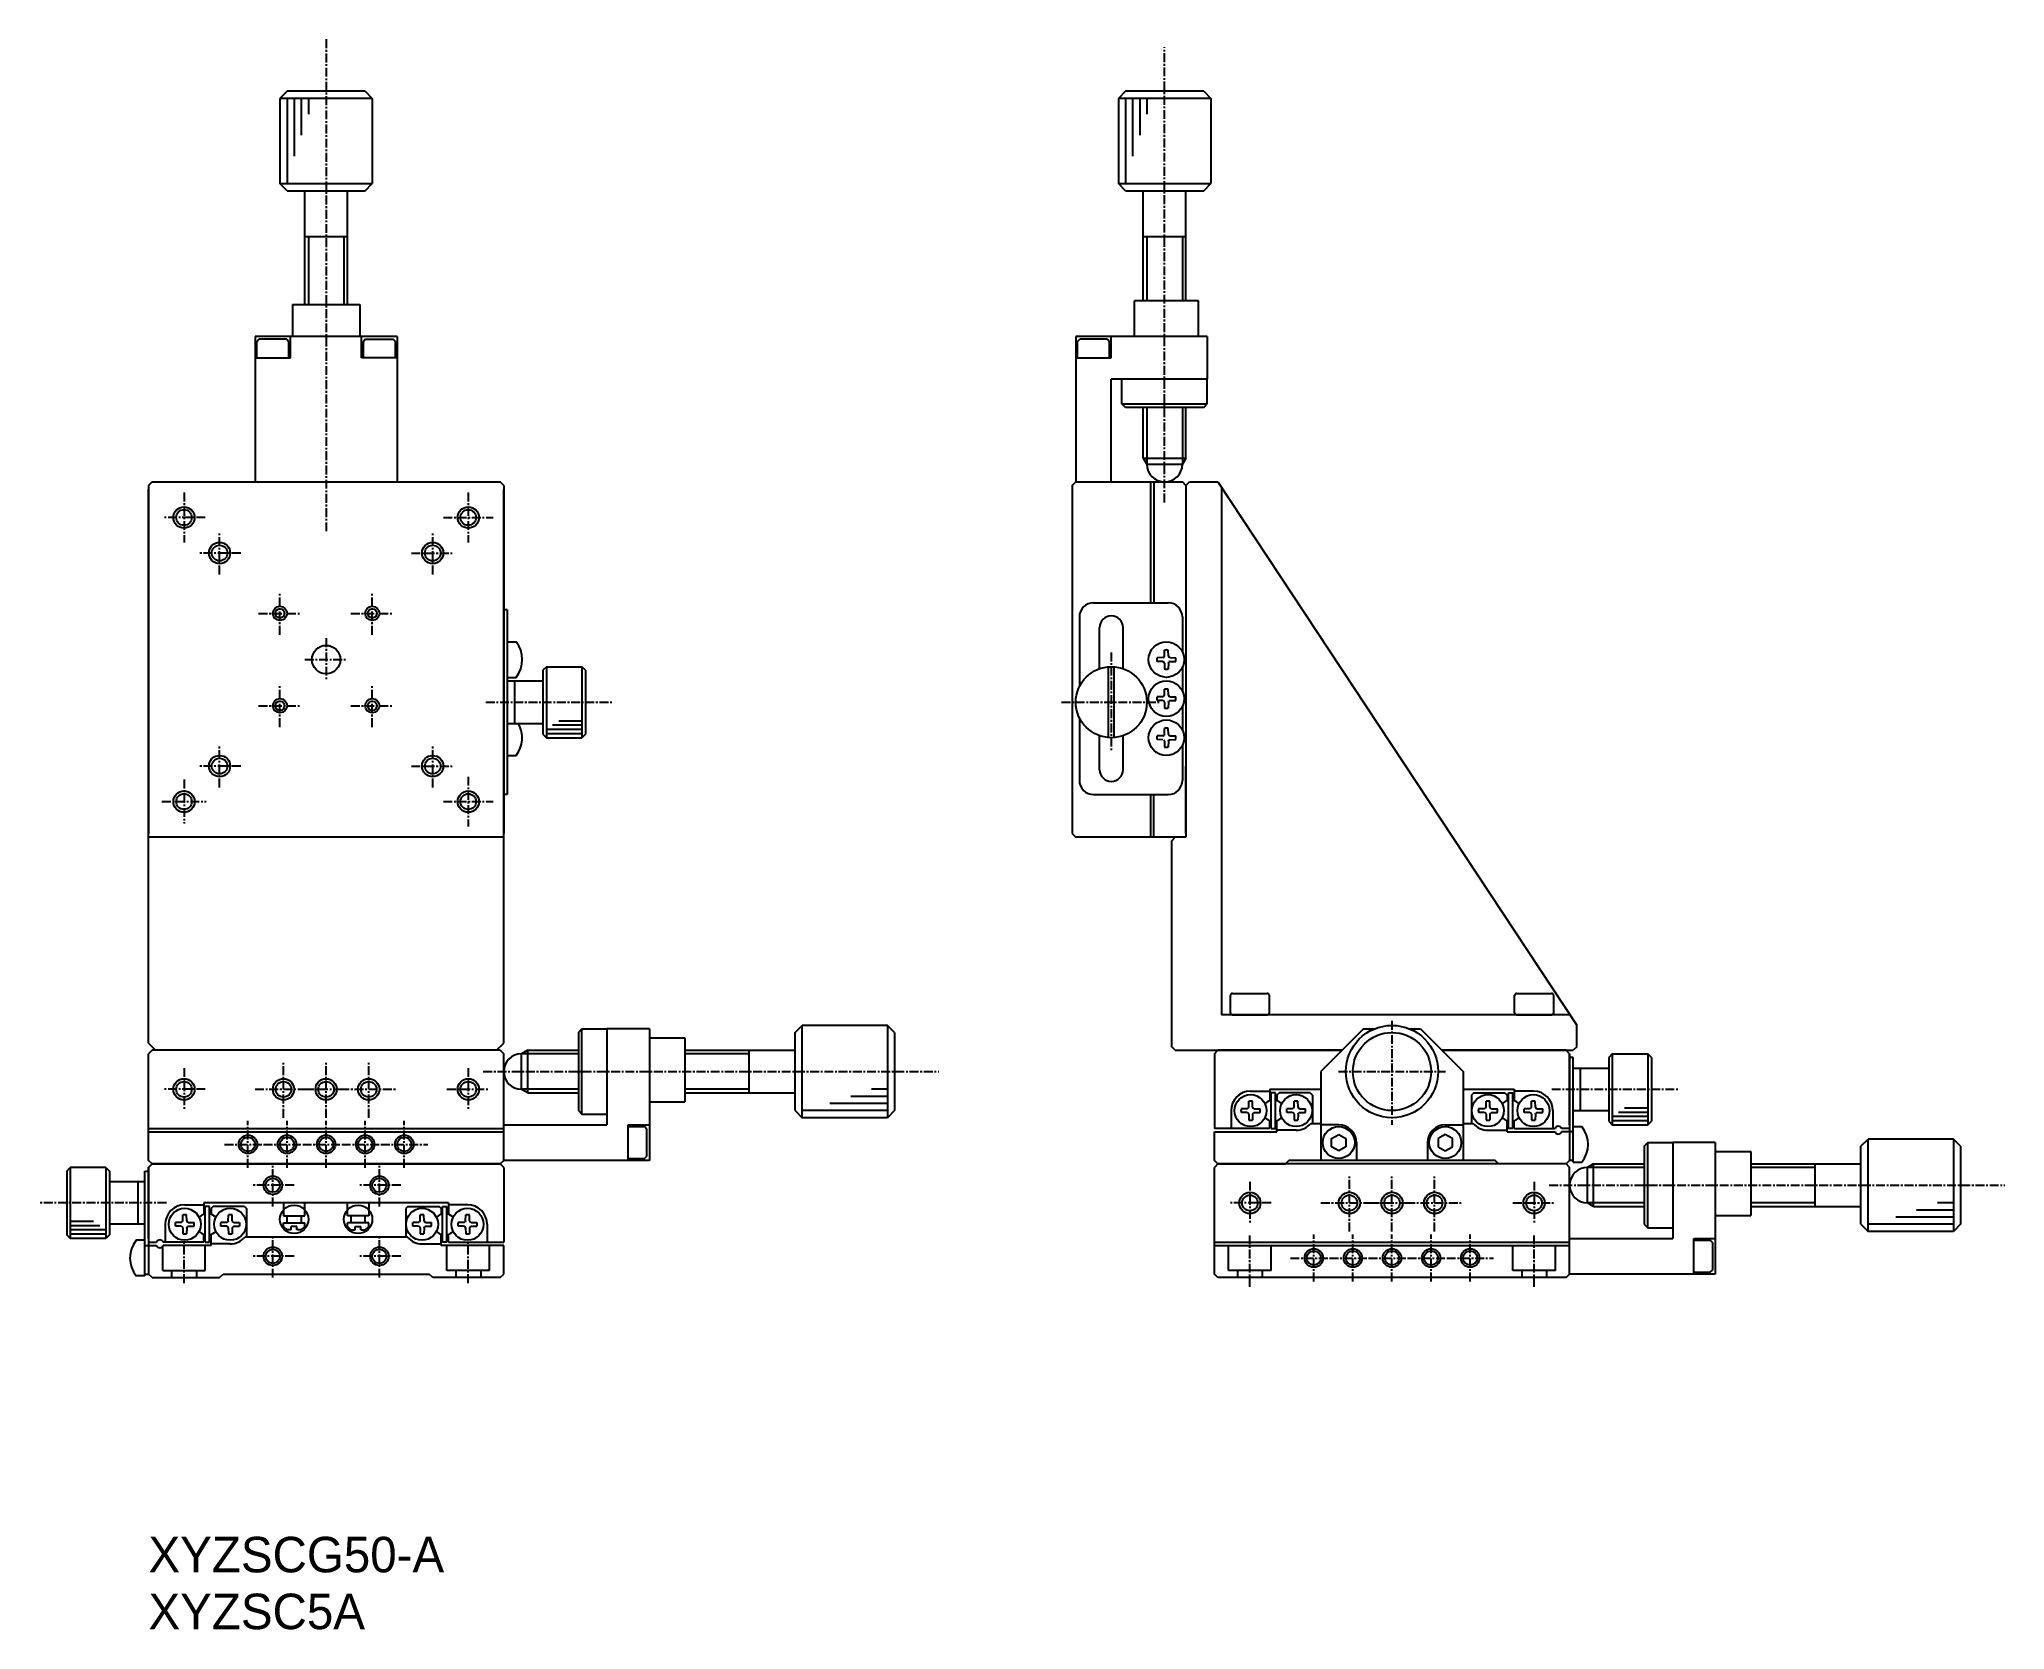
# Model space of a CAD drawing. Extents: x 188 to 465, y 69 to 293.
import ezdxf

# ---------------------------------------------------------------- set-up
doc = ezdxf.new("R2010")
doc.units = 0
doc.linetypes.add('CENTER', pattern=[2, 1.25, -0.25, 0.25, -0.25])
doc.layers.get('0').update_dxf_attribs({"linetype": 'CONTINUOUS'})
doc.layers.add('001', color=7, linetype='CONTINUOUS')
doc.layers.add('CENTER', color=1, linetype='CENTER')

# ---------------------------------------------------------------- blocks, each defined once
blk = doc.blocks.new('JZB-1')
at = {"layer": '001'}
for p, q in [((330.893532, 79.711269), (330.893532, 82.111269)), ((331.193532, 82.411269), (336.093532, 82.411269)), ((336.393532, 79.711269), (336.393532, 82.111269)), ((331.193532, 79.411269), (336.093532, 79.411269))]:
    blk.add_line(p, q, dxfattribs=at)
for centre, start, end in [((331.193532, 82.111269), 90, 180), ((336.093532, 82.111269), 0, 90), ((331.193532, 79.711269), 180, 270), ((336.093532, 79.711269), 270, 0)]:
    blk.add_arc(centre, 0.3, start, end, dxfattribs=at)
blk = doc.blocks.new('JZB-2')
at = {"layer": '001'}
for p, q in [((370.893535, 79.711269), (370.893535, 82.111269)), ((371.193535, 82.411269), (376.093535, 82.411269)), ((376.393535, 79.711269), (376.393535, 82.111269)), ((371.193535, 79.411269), (376.093535, 79.411269))]:
    blk.add_line(p, q, dxfattribs=at)
for centre, start, end in [((371.193535, 82.111269), 90, 180), ((376.093535, 82.111269), 0, 90), ((371.193535, 79.711269), 180, 270), ((376.093535, 79.711269), 270, 0)]:
    blk.add_arc(centre, 0.3, start, end, dxfattribs=at)

msp = doc.modelspace()

# ---------------------------------------------------------------- linework, layer by layer
at = {"color": 7, "linetype": 'CONTINUOUS'}
for p, q in [((222.81, 285.75), (221.81, 284.75)), ((233.81, 285.75), (222.81, 285.75)), ((233.81, 285.75), (234.81, 284.75)), ((340.81, 285.75), (339.81, 284.75)), ((351.81, 285.75), (340.81, 285.75)), ((351.81, 285.75), (352.81, 284.75)), ((221.81, 284.75), (221.81, 272.75)), ((234.81, 284.75), (234.81, 272.75)), ((339.81, 284.75), (339.81, 272.75)), ((352.81, 284.75), (352.81, 272.75)), ((222.81, 271.75), (221.81, 272.75)), ((222.81, 271.75), (233.81, 271.75)), ((225.31, 255.75), (225.31, 271.75)), ((231.31, 255.75), (231.31, 271.75)), ((233.81, 271.75), (234.81, 272.75)), ((340.81, 271.75), (339.81, 272.75)), ((340.81, 271.75), (351.81, 271.75)), ((343.31, 256.25), (343.31, 271.75)), ((349.31, 256.25), (349.31, 271.75)), ((351.81, 271.75), (352.81, 272.75)), ((231.31, 265.25), (225.31, 265.25)), ((349.31, 265.25), (343.31, 265.25)), ((223.56, 255.75), (223.56, 251.25)), ((223.56, 255.75), (233.06, 255.75)), ((233.06, 255.75), (233.06, 251.25)), ((342.06, 251.25), (342.06, 256.25)), ((351.06, 256.25), (342.06, 256.25)), ((351.06, 251.25), (351.06, 256.25)), ((238.31, 251.25), (218.31, 251.25)), ((218.31, 251.25), (218.31, 230.75)), ((218.56, 250.55), (218.86, 250.85)), ((218.56, 248.25), (218.56, 250.55)), ((222.76, 250.85), (218.86, 250.85)), ((222.76, 250.85), (223.06, 250.55)), ((223.06, 248.25), (223.06, 250.55)), ((223.31, 248.25), (223.31, 251.25)), ((233.31, 248.25), (233.31, 251.25)), ((233.86, 250.85), (233.56, 250.55)), ((233.56, 248.25), (233.56, 250.55)), ((233.86, 250.85), (237.76, 250.85)), ((238.06, 250.55), (237.76, 250.85)), ((238.06, 248.25), (238.06, 250.55)), ((238.31, 251.25), (238.31, 230.75)), ((333.81, 251.25), (333.81, 230.75)), ((352.31, 251.25), (333.81, 251.25)), ((334.06, 250.55), (334.36, 250.85)), ((334.06, 248.25), (334.06, 250.55)), ((338.26, 250.85), (334.36, 250.85)), ((338.26, 250.85), (338.56, 250.55)), ((338.56, 248.25), (338.56, 250.55)), ((338.81, 248.25), (338.81, 251.25)), ((352.31, 251.25), (352.31, 245.25)), ((218.31, 248.25), (223.31, 248.25)), ((238.31, 248.25), (233.31, 248.25)), ((333.81, 248.25), (338.81, 248.25)), ((338.81, 230.75), (338.81, 245.25)), ((352.31, 245.25), (338.81, 245.25)), ((340.31, 241.75), (340.31, 245.25)), ((352.31, 241.75), (352.31, 245.25)), ((340.81, 241.25), (340.31, 241.75)), ((351.81, 241.25), (340.81, 241.25)), ((343.31, 234.11), (343.31, 241.25)), ((349.31, 234.11), (349.31, 241.25)), ((351.81, 241.25), (352.31, 241.75)), ((343.31, 234.11), (349.31, 234.11)), ((343.31, 234.11), (343.81, 233.25)), ((343.81, 233.25), (348.81, 233.25)), ((349.31, 234.11), (348.81, 233.25)), ((203.81, 230.75), (203.31, 230.25)), ((203.31, 230.25), (203.31, 181.25)), ((203.31, 151.75), (203.31, 229.75)), ((203.81, 230.75), (252.81, 230.75)), ((204.31, 230.75), (252.31, 230.75)), ((253.31, 230.25), (252.81, 230.75)), ((253.31, 230.25), (253.31, 181.25)), ((253.31, 151.75), (253.31, 229.75)), ((333.31, 230.25), (333.81, 230.75)), ((333.31, 230.25), (333.31, 181.25)), ((333.81, 230.75), (348.81, 230.75)), ((344.31, 230.75), (344.31, 213.75)), ((344.81, 230.75), (344.81, 213.75)), ((348.81, 230.75), (349.31, 230.25)), ((349.31, 230.25), (348.81, 230.75)), ((349.31, 230.25), (348.81, 230.75)), ((349.31, 230.25), (349.81, 230.75)), ((349.31, 230.25), (349.31, 180.75)), ((349.81, 230.75), (353.81, 230.75)), ((353.81, 230.75), (404.31, 154.3)), ((354.31, 229.99), (354.31, 155.75)), ((336.31, 213.75), (346.81, 213.75)), ((253.81, 212.75), (253.31, 212.75)), ((253.81, 212.75), (253.81, 186.75)), ((334.31, 211.75), (334.31, 201.93)), ((337.16, 204.53), (337.16, 210.25)), ((340.46, 204.39), (340.46, 210.25)), ((348.81, 211.75), (348.81, 206.84)), ((348.81, 210.75), (348.81, 206.84)), ((253.81, 208.25), (255.04, 208.25)), ((259.31, 204.75), (258.81, 204.25)), ((259.31, 204.75), (264.31, 204.75)), ((264.81, 204.25), (264.31, 204.75)), ((338.41, 194.76), (338.41, 204.73)), ((339.21, 194.76), (339.21, 204.73)), ((346.08, 206.02), (345.24, 206.01)), ((346.08, 205.47), (345.24, 205.49)), ((346.08, 206.02), (346.22, 206.08)), ((346.08, 205.47), (346.22, 205.41)), ((346.29, 206.25), (346.22, 206.08)), ((346.29, 205.25), (346.22, 205.41)), ((346.29, 206.25), (346.3, 207.07)), ((346.29, 205.25), (346.3, 204.42)), ((346.84, 206.25), (346.82, 207.07)), ((346.84, 205.25), (346.82, 204.42)), ((346.84, 206.25), (346.91, 206.08)), ((346.84, 205.25), (346.91, 205.41)), ((347.05, 206.02), (346.91, 206.08)), ((347.05, 205.47), (346.91, 205.41)), ((347.05, 206.02), (347.89, 206.01)), ((347.05, 205.47), (347.89, 205.49)), ((253.81, 203.25), (255.04, 203.25)), ((253.81, 202.75), (258.81, 202.75)), ((254.81, 202.75), (254.81, 196.75)), ((258.81, 204.25), (258.81, 195.25)), ((264.81, 204.25), (264.81, 195.25)), ((348.81, 204.66), (348.81, 201.34)), ((346.08, 200.52), (345.24, 200.51)), ((346.08, 199.97), (345.24, 199.99)), ((346.08, 200.52), (346.22, 200.58)), ((346.08, 199.97), (346.22, 199.91)), ((346.29, 200.75), (346.22, 200.58)), ((346.29, 199.75), (346.22, 199.91)), ((346.29, 200.75), (346.3, 201.57)), ((346.29, 199.75), (346.3, 198.92)), ((346.84, 200.75), (346.82, 201.57)), ((346.84, 199.75), (346.82, 198.92)), ((346.84, 200.75), (346.91, 200.58)), ((346.84, 199.75), (346.91, 199.91)), ((347.05, 200.52), (346.91, 200.58)), ((347.05, 199.97), (346.91, 199.91)), ((347.05, 200.52), (347.89, 200.51)), ((347.05, 199.97), (347.89, 199.99)), ((348.81, 199.16), (348.81, 195.84)), ((253.81, 196.75), (258.81, 196.75)), ((334.31, 197.57), (334.31, 188.75)), ((258.81, 195.25), (259.31, 194.75)), ((259.31, 194.75), (264.31, 194.75)), ((264.31, 194.75), (264.81, 195.25)), ((337.16, 190.25), (337.16, 194.96)), ((340.46, 190.25), (340.46, 195.1)), ((346.08, 195.02), (345.24, 195.01)), ((346.08, 194.47), (345.24, 194.49)), ((346.08, 195.02), (346.22, 195.08)), ((346.29, 195.25), (346.22, 195.08)), ((346.29, 194.25), (346.22, 194.41)), ((346.29, 195.25), (346.3, 196.07)), ((346.29, 194.25), (346.3, 193.42)), ((346.84, 195.25), (346.82, 196.07)), ((346.84, 194.25), (346.82, 193.42)), ((346.84, 195.25), (346.91, 195.08)), ((346.84, 194.25), (346.91, 194.41)), ((347.05, 195.02), (346.91, 195.08)), ((347.05, 194.47), (346.91, 194.41)), ((347.05, 195.02), (347.89, 195.01)), ((347.05, 194.47), (347.89, 194.49)), ((348.81, 193.66), (348.81, 188.75)), ((253.81, 192.25), (255.04, 192.25)), ((349.31, 181.25), (349.31, 190.75)), ((253.81, 186.75), (253.31, 186.75)), ((336.31, 186.75), (346.81, 186.75)), ((344.31, 186.75), (344.31, 180.75)), ((344.81, 180.75), (344.81, 186.75)), ((253.31, 180.75), (203.31, 180.75)), ((333.31, 181.25), (333.81, 180.75)), ((349.31, 180.75), (333.81, 180.75)), ((347.31, 180.25), (347.81, 180.75)), ((347.31, 151.25), (347.31, 180.25)), ((403.36, 155.75), (354.31, 155.75)), ((263.81, 153.25), (264.31, 153.75)), ((263.81, 153.25), (263.81, 142.25)), ((264.31, 153.75), (267.81, 153.75)), ((267.81, 153.75), (267.81, 140.25)), ((273.81, 153.75), (267.81, 153.75)), ((273.81, 153.75), (273.81, 135.25)), ((273.81, 152.5), (278.81, 152.5)), ((278.81, 152.5), (278.81, 143.5)), ((294.31, 153.25), (295.31, 154.25)), ((294.31, 142.25), (294.31, 153.25)), ((307.31, 154.25), (295.31, 154.25)), ((308.31, 153.25), (307.31, 154.25)), ((308.31, 153.25), (308.31, 142.25)), ((374.31, 153.75), (368.31, 147.75)), ((374.31, 153.75), (375.81, 153.75)), ((380.81, 153.75), (382.31, 153.75)), ((382.31, 153.75), (388.31, 147.75)), ((404.31, 151.25), (404.31, 154.3)), ((203.31, 151.75), (204.31, 150.75)), ((203.81, 150.75), (203.31, 150.25)), ((203.31, 135.25), (203.31, 150.25)), ((252.81, 150.75), (203.81, 150.75)), ((252.31, 150.75), (204.31, 150.75)), ((252.31, 150.75), (253.31, 151.75)), ((252.81, 150.75), (253.31, 150.25)), ((253.31, 135.25), (253.31, 150.25)), ((256.68, 150.75), (255.81, 150.25)), ((255.81, 145.25), (255.81, 150.25)), ((256.68, 150.75), (263.81, 150.75)), ((256.68, 144.75), (256.68, 150.75)), ((278.81, 150.75), (294.31, 150.75)), ((287.81, 150.75), (287.81, 144.75)), ((347.81, 150.75), (347.31, 151.25)), ((347.81, 150.75), (371.31, 150.75)), ((353.31, 150.25), (353.81, 150.75)), ((353.31, 150.25), (353.31, 139.75)), ((371.31, 150.75), (353.81, 150.75)), ((385.31, 150.75), (403.81, 150.75)), ((402.81, 150.75), (385.31, 150.75)), ((403.31, 150.25), (402.81, 150.75)), ((403.31, 140.25), (403.31, 150.25)), ((403.31, 150.25), (403.31, 139.25)), ((403.81, 149.75), (403.31, 149.75)), ((404.31, 151.25), (403.81, 150.75)), ((403.81, 135), (403.81, 149.75)), ((409.31, 150.25), (408.81, 149.75)), ((408.81, 149.75), (408.81, 140.75)), ((409.31, 150.25), (414.31, 150.25)), ((414.81, 149.75), (414.31, 150.25)), ((414.81, 149.75), (414.81, 140.75)), ((368.31, 147.75), (368.31, 135.25)), ((388.31, 147.75), (388.31, 135.25)), ((403.81, 148.25), (408.81, 148.25)), ((404.81, 148.25), (404.81, 142.25)), ((256.68, 144.75), (255.81, 145.25)), ((256.68, 144.75), (263.81, 144.75)), ((278.81, 144.75), (294.31, 144.75)), ((358.41, 145), (361.11, 145)), ((361.11, 145.25), (368.31, 145.25)), ((361.11, 145.25), (361.11, 143.66)), ((361.31, 139.75), (361.31, 144.75)), ((361.91, 144.75), (361.31, 144.75)), ((361.91, 139.75), (361.91, 144.75)), ((362.11, 144.45), (362.41, 144.75)), ((362.11, 144.45), (362.11, 143.66)), ((366.81, 144.75), (362.41, 144.75)), ((366.81, 144.75), (367.11, 144.45)), ((367.11, 144.45), (367.11, 140.45)), ((388.31, 145.25), (395.51, 145.25)), ((389.81, 144.75), (389.51, 144.45)), ((389.51, 144.45), (389.51, 140.45)), ((389.81, 144.75), (394.21, 144.75)), ((394.21, 144.75), (394.51, 144.45)), ((394.51, 144.45), (394.51, 143.66)), ((394.71, 139.75), (394.71, 144.75)), ((394.71, 144.75), (395.31, 144.75)), ((395.31, 139.75), (395.31, 144.75)), ((395.51, 145.25), (395.51, 143.66)), ((398.21, 145), (395.51, 145)), ((263.81, 142.25), (264.31, 141.75)), ((264.31, 141.75), (267.81, 141.75)), ((273.81, 143.5), (278.81, 143.5)), ((294.31, 142.25), (295.31, 141.25)), ((307.31, 141.25), (295.31, 141.25)), ((308.31, 142.25), (307.31, 141.25)), ((355.66, 142.25), (355.66, 139.75)), ((357.93, 142.52), (357.09, 142.51)), ((357.93, 141.97), (357.09, 141.99)), ((357.93, 142.52), (358.07, 142.58)), ((357.93, 141.97), (358.07, 141.91)), ((358.14, 142.75), (358.07, 142.58)), ((358.14, 141.75), (358.07, 141.91)), ((358.14, 142.75), (358.15, 143.57)), ((358.14, 141.75), (358.15, 140.92)), ((358.69, 142.75), (358.67, 143.57)), ((358.69, 141.75), (358.67, 140.92)), ((358.69, 142.75), (358.76, 142.58)), ((358.69, 141.75), (358.76, 141.91)), ((358.9, 142.52), (358.76, 142.58)), ((358.9, 141.97), (358.76, 141.91)), ((358.9, 142.52), (359.74, 142.51)), ((358.9, 141.97), (359.74, 141.99)), ((364.33, 142.52), (363.49, 142.51)), ((364.33, 141.97), (363.49, 141.99)), ((364.33, 142.52), (364.47, 142.58)), ((364.33, 141.97), (364.47, 141.91)), ((364.54, 142.75), (364.47, 142.58)), ((364.54, 141.75), (364.47, 141.91)), ((364.54, 142.75), (364.55, 143.57)), ((364.54, 141.75), (364.55, 140.92)), ((365.09, 142.75), (365.07, 143.57)), ((365.09, 141.75), (365.07, 140.92)), ((365.09, 142.75), (365.16, 142.58)), ((365.09, 141.75), (365.16, 141.91)), ((365.3, 142.52), (365.16, 142.58)), ((365.3, 141.97), (365.16, 141.91)), ((365.3, 142.52), (366.14, 142.51)), ((365.3, 141.97), (366.14, 141.99)), ((391.33, 142.52), (390.49, 142.51)), ((391.33, 141.97), (390.49, 141.99)), ((391.33, 142.52), (391.47, 142.58)), ((391.33, 141.97), (391.47, 141.91)), ((391.54, 142.75), (391.47, 142.58)), ((391.54, 141.75), (391.47, 141.91)), ((391.54, 142.75), (391.55, 143.57)), ((391.54, 141.75), (391.55, 140.92)), ((392.09, 142.75), (392.07, 143.57)), ((392.09, 141.75), (392.07, 140.92)), ((392.09, 142.75), (392.16, 142.58)), ((392.09, 141.75), (392.16, 141.91)), ((392.3, 142.52), (392.16, 142.58)), ((392.3, 141.97), (392.16, 141.91)), ((392.3, 142.52), (393.14, 142.51)), ((392.3, 141.97), (393.14, 141.99)), ((397.73, 142.52), (396.89, 142.51)), ((397.73, 141.97), (396.89, 141.99)), ((397.73, 142.52), (397.87, 142.58)), ((397.73, 141.97), (397.87, 141.91)), ((397.94, 142.75), (397.87, 142.58)), ((397.94, 141.75), (397.87, 141.91)), ((397.94, 142.75), (397.95, 143.57)), ((397.94, 141.75), (397.95, 140.92)), ((398.49, 142.75), (398.47, 143.57)), ((398.49, 141.75), (398.47, 140.92)), ((398.49, 142.75), (398.56, 142.58)), ((398.49, 141.75), (398.56, 141.91)), ((398.7, 142.52), (398.56, 142.58)), ((398.7, 141.97), (398.56, 141.91)), ((398.7, 142.52), (399.54, 142.51)), ((398.7, 141.97), (399.54, 141.99)), ((400.96, 142.25), (400.96, 139.75)), ((403.81, 142.25), (408.81, 142.25)), ((203.31, 139.75), (253.31, 139.75)), ((203.31, 139.25), (253.31, 139.25)), ((253.31, 140.25), (267.81, 140.25)), ((270.81, 140.25), (273.81, 140.25)), ((270.81, 135.25), (270.81, 140.25)), ((270.81, 140), (273.11, 140)), ((273.41, 139.7), (273.11, 140)), ((273.41, 139.7), (273.41, 135.8)), ((361.11, 139.75), (353.31, 139.75)), ((353.31, 139.25), (362.11, 139.25)), ((353.31, 135.25), (353.31, 139.25)), ((361.11, 139.75), (361.11, 140.83)), ((361.31, 139.75), (361.91, 139.75)), ((362.11, 139.25), (362.11, 140.83)), ((364.81, 139.5), (362.11, 139.5)), ((366.89, 140.45), (368.31, 140.45)), ((370.81, 140.25), (368.31, 140.25)), ((369.81, 138.32), (370.81, 138.9)), ((369.81, 137.17), (369.81, 138.32)), ((370.81, 138.9), (371.81, 138.32)), ((371.81, 138.32), (371.81, 137.17)), ((385.81, 138.9), (384.81, 138.32)), ((384.81, 138.32), (384.81, 137.17)), ((385.81, 140.25), (388.31, 140.25)), ((386.81, 138.32), (385.81, 138.9)), ((386.81, 137.17), (386.81, 138.32)), ((388.31, 140.45), (389.74, 140.45)), ((391.81, 139.5), (394.51, 139.5)), ((394.51, 139.25), (394.51, 140.83)), ((394.51, 139.25), (401.26, 139.25)), ((395.31, 139.75), (394.71, 139.75)), ((395.51, 139.75), (395.51, 140.83)), ((395.51, 139.75), (401.26, 139.75)), ((403.31, 139.75), (402.17, 139.75)), ((403.81, 139.25), (402.17, 139.25)), ((403.31, 139.25), (403.31, 135.25)), ((403.81, 140), (405.04, 140)), ((408.81, 140.75), (409.31, 140.25)), ((409.31, 140.25), (414.31, 140.25)), ((414.31, 140.25), (414.81, 140.75)), ((273.11, 135.5), (273.41, 135.8)), ((370.81, 136.59), (369.81, 137.17)), ((371.81, 137.17), (370.81, 136.59)), ((373.31, 137.75), (373.31, 135.25)), ((383.31, 137.75), (383.31, 135.25)), ((384.81, 137.17), (385.81, 136.59)), ((385.81, 136.59), (386.81, 137.17)), ((413.81, 137.25), (414.31, 137.75)), ((413.81, 137.25), (413.81, 126.25)), ((414.31, 137.75), (417.81, 137.75)), ((417.81, 137.75), (417.81, 124.25)), ((423.81, 137.75), (417.81, 137.75)), ((423.81, 137.75), (423.81, 119.25)), ((423.81, 136.5), (428.81, 136.5)), ((428.81, 136.5), (428.81, 127.5)), ((444.31, 137.25), (445.31, 138.25)), ((444.31, 126.25), (444.31, 137.25)), ((457.31, 138.25), (445.31, 138.25)), ((458.31, 137.25), (457.31, 138.25)), ((458.31, 137.25), (458.31, 126.25)), ((191.81, 133.75), (192.31, 134.25)), ((191.81, 133.75), (191.81, 124.75)), ((197.31, 134.25), (192.31, 134.25)), ((197.31, 134.25), (197.81, 133.75)), ((197.81, 133.75), (197.81, 124.75)), ((202.81, 119), (202.81, 133.75)), ((202.81, 133.75), (203.31, 133.75)), ((203.81, 134.75), (203.31, 135.25)), ((203.81, 134.75), (203.31, 135.25)), ((203.31, 134.25), (203.81, 134.75)), ((203.31, 134.25), (203.31, 123.25)), ((203.31, 124.25), (203.31, 134.25)), ((203.81, 134.75), (252.81, 134.75)), ((252.81, 134.75), (203.81, 134.75)), ((253.31, 135.25), (252.81, 134.75)), ((252.81, 134.75), (253.31, 135.25)), ((253.31, 134.25), (252.81, 134.75)), ((273.81, 135.25), (253.31, 135.25)), ((253.31, 134.25), (253.31, 123.75)), ((270.81, 135.5), (273.11, 135.5)), ((353.81, 134.75), (353.31, 135.25)), ((353.81, 134.75), (353.31, 134.25)), ((353.31, 119.25), (353.31, 134.25)), ((402.81, 134.75), (353.81, 134.75)), ((353.81, 134.75), (363.31, 134.75)), ((363.31, 134.75), (363.81, 135.25)), ((392.81, 135.25), (363.81, 135.25)), ((388.31, 135.25), (368.31, 135.25)), ((393.31, 134.75), (392.81, 135.25)), ((402.81, 134.75), (393.31, 134.75)), ((402.81, 134.75), (403.31, 135.25)), ((402.81, 134.75), (403.31, 134.25)), ((403.81, 135.25), (403.31, 135.25)), ((403.31, 119.25), (403.31, 134.25)), ((403.81, 135), (405.04, 135)), ((406.68, 134.75), (405.81, 134.25)), ((405.81, 129.25), (405.81, 134.25)), ((406.68, 134.75), (413.81, 134.75)), ((406.68, 128.75), (406.68, 134.75)), ((428.81, 134.75), (444.31, 134.75)), ((437.81, 134.75), (437.81, 128.75)), ((202.81, 132.25), (197.81, 132.25)), ((201.81, 132.25), (201.81, 126.25)), ((208.14, 126.75), (208.15, 127.57)), ((208.41, 129), (211.11, 129)), ((208.69, 126.75), (208.67, 127.57)), ((245.51, 129.25), (211.11, 129.25)), ((211.11, 129.25), (211.11, 127.66)), ((211.31, 123.75), (211.31, 128.75)), ((211.91, 128.75), (211.31, 128.75)), ((211.91, 123.75), (211.91, 128.75)), ((212.41, 128.75), (212.11, 128.45)), ((212.11, 128.45), (212.11, 127.66)), ((216.81, 128.75), (212.41, 128.75)), ((214.54, 126.75), (214.55, 127.57)), ((215.09, 126.75), (215.07, 127.57)), ((216.81, 128.75), (217.11, 128.45)), ((217.11, 128.45), (217.11, 124.45)), ((222.31, 129.25), (222.31, 127.45)), ((222.31, 127.45), (225.31, 127.45)), ((222.81, 126.45), (222.81, 127.45)), ((224.81, 127.45), (224.81, 126.45)), ((225.31, 127.45), (225.31, 129.25)), ((231.31, 127.45), (231.31, 129.25)), ((234.31, 127.45), (231.31, 127.45)), ((231.81, 127.45), (231.81, 126.45)), ((233.81, 126.45), (233.81, 127.45)), ((234.31, 129.25), (234.31, 127.45)), ((239.81, 128.75), (239.51, 128.45)), ((239.51, 128.45), (239.51, 124.45)), ((239.81, 128.75), (244.21, 128.75)), ((241.54, 126.75), (241.55, 127.57)), ((242.09, 126.75), (242.07, 127.57)), ((244.51, 128.45), (244.21, 128.75)), ((244.51, 128.45), (244.51, 127.66)), ((244.71, 123.75), (244.71, 128.75)), ((244.71, 128.75), (245.31, 128.75)), ((245.31, 123.75), (245.31, 128.75)), ((245.51, 129.25), (245.51, 127.66)), ((248.21, 129), (245.51, 129)), ((247.94, 126.75), (247.95, 127.57)), ((248.49, 126.75), (248.47, 127.57)), ((406.68, 128.75), (405.81, 129.25)), ((406.68, 128.75), (413.81, 128.75)), ((423.81, 127.5), (428.81, 127.5)), ((428.81, 128.75), (444.31, 128.75)), ((192.31, 124.25), (191.81, 124.75)), ((197.81, 124.75), (197.31, 124.25)), ((202.81, 126.25), (197.81, 126.25)), ((205.66, 126.25), (205.66, 123.75)), ((207.93, 126.52), (207.09, 126.51)), ((207.93, 125.97), (207.09, 125.99)), ((207.93, 126.52), (208.07, 126.58)), ((207.93, 125.97), (208.07, 125.91)), ((208.14, 126.75), (208.07, 126.58)), ((208.14, 125.75), (208.07, 125.91)), ((208.14, 125.75), (208.15, 124.92)), ((208.69, 125.75), (208.67, 124.92)), ((208.69, 126.75), (208.76, 126.58)), ((208.69, 125.75), (208.76, 125.91)), ((208.9, 126.52), (208.76, 126.58)), ((208.9, 125.97), (208.76, 125.91)), ((208.9, 126.52), (209.74, 126.51)), ((208.9, 125.97), (209.74, 125.99)), ((211.11, 123.75), (211.11, 124.83)), ((212.11, 123.25), (212.11, 124.83)), ((214.33, 126.52), (213.49, 126.51)), ((214.33, 125.97), (213.49, 125.99)), ((214.33, 126.52), (214.47, 126.58)), ((214.33, 125.97), (214.47, 125.91)), ((214.54, 126.75), (214.47, 126.58)), ((214.54, 125.75), (214.47, 125.91)), ((214.54, 125.75), (214.55, 124.92)), ((215.09, 125.75), (215.07, 124.92)), ((215.09, 126.75), (215.16, 126.58)), ((215.09, 125.75), (215.16, 125.91)), ((215.3, 126.52), (215.16, 126.58)), ((215.3, 125.97), (215.16, 125.91)), ((215.3, 126.52), (216.14, 126.51)), ((215.3, 125.97), (216.14, 125.99)), ((222.31, 126.45), (225.31, 126.45)), ((222.31, 125.95), (222.31, 126.45)), ((222.31, 125.95), (222.81, 125.45)), ((223.41, 125.45), (222.81, 125.45)), ((223.41, 125.45), (223.41, 125.95)), ((224.21, 125.95), (223.41, 125.95)), ((224.21, 125.45), (224.21, 125.95)), ((224.81, 125.45), (224.21, 125.45)), ((225.31, 125.95), (224.81, 125.45)), ((225.31, 125.95), (225.31, 126.45)), ((234.31, 126.45), (231.31, 126.45)), ((231.31, 125.95), (231.31, 126.45)), ((231.31, 125.95), (231.81, 125.45)), ((231.81, 125.45), (232.41, 125.45)), ((232.41, 125.95), (233.21, 125.95)), ((232.41, 125.45), (232.41, 125.95)), ((233.21, 125.45), (233.21, 125.95)), ((233.21, 125.45), (233.81, 125.45)), ((234.31, 125.95), (233.81, 125.45)), ((234.31, 125.95), (234.31, 126.45)), ((241.33, 126.52), (240.49, 126.51)), ((241.33, 125.97), (240.49, 125.99)), ((241.33, 126.52), (241.47, 126.58)), ((241.33, 125.97), (241.47, 125.91)), ((241.54, 126.75), (241.47, 126.58)), ((241.54, 125.75), (241.47, 125.91)), ((241.54, 125.75), (241.55, 124.92)), ((242.09, 125.75), (242.07, 124.92)), ((242.09, 126.75), (242.16, 126.58)), ((242.09, 125.75), (242.16, 125.91)), ((242.3, 126.52), (242.16, 126.58)), ((242.3, 125.97), (242.16, 125.91)), ((242.3, 126.52), (243.14, 126.51)), ((242.3, 125.97), (243.14, 125.99)), ((244.51, 123.25), (244.51, 124.83)), ((245.51, 123.75), (245.51, 124.83)), ((247.73, 126.52), (246.89, 126.51)), ((247.73, 125.97), (246.89, 125.99)), ((247.73, 126.52), (247.87, 126.58)), ((247.73, 125.97), (247.87, 125.91)), ((247.94, 126.75), (247.87, 126.58)), ((247.94, 125.75), (247.87, 125.91)), ((247.94, 125.75), (247.95, 124.92)), ((248.49, 125.75), (248.47, 124.92)), ((248.49, 126.75), (248.56, 126.58)), ((248.49, 125.75), (248.56, 125.91)), ((248.7, 126.52), (248.56, 126.58)), ((248.7, 125.97), (248.56, 125.91)), ((248.7, 126.52), (249.54, 126.51)), ((248.7, 125.97), (249.54, 125.99)), ((250.96, 126.25), (250.96, 123.75)), ((413.81, 126.25), (414.31, 125.75)), ((414.31, 125.75), (417.81, 125.75)), ((444.31, 126.25), (445.31, 125.25)), ((457.31, 125.25), (445.31, 125.25)), ((458.31, 126.25), (457.31, 125.25)), ((197.31, 124.25), (192.31, 124.25)), ((202.81, 124), (201.59, 124)), ((202.81, 123.25), (204.46, 123.25)), ((203.31, 123.75), (204.46, 123.75)), ((203.31, 123.25), (203.31, 119.25)), ((211.11, 123.75), (205.37, 123.75)), ((212.11, 123.25), (205.37, 123.25)), ((211.31, 123.75), (211.91, 123.75)), ((214.81, 123.5), (212.11, 123.5)), ((239.74, 124.45), (216.89, 124.45)), ((241.81, 123.5), (244.51, 123.5)), ((253.31, 123.25), (244.51, 123.25)), ((245.31, 123.75), (244.71, 123.75)), ((245.51, 123.75), (253.31, 123.75)), ((253.31, 119.25), (253.31, 123.25)), ((353.31, 123.75), (403.31, 123.75)), ((353.31, 123.25), (403.31, 123.25)), ((403.31, 124.25), (417.81, 124.25)), ((420.81, 119.25), (420.81, 124.25)), ((420.81, 124.25), (423.81, 124.25)), ((420.81, 124), (423.11, 124)), ((423.41, 123.7), (423.11, 124)), ((423.41, 123.7), (423.41, 119.8)), ((202.81, 119), (201.59, 119)), ((202.81, 119.25), (203.31, 119.25)), ((203.81, 118.75), (203.31, 119.25)), ((213.31, 118.75), (213.81, 119.25)), ((213.81, 119.25), (242.81, 119.25)), ((243.31, 118.75), (242.81, 119.25)), ((252.81, 118.75), (253.31, 119.25)), ((353.81, 118.75), (353.31, 119.25)), ((353.81, 118.75), (353.31, 119.25)), ((403.31, 119.25), (402.81, 118.75)), ((402.81, 118.75), (403.31, 119.25)), ((402.81, 118.75), (403.31, 119.25)), ((423.81, 119.25), (403.31, 119.25)), ((420.81, 119.5), (423.11, 119.5)), ((423.11, 119.5), (423.41, 119.8)), ((203.81, 118.75), (213.31, 118.75)), ((252.81, 118.75), (243.31, 118.75)), ((402.81, 118.75), (353.81, 118.75))]:
    msp.add_line(p, q, dxfattribs=at)
at = {"color": 3, "linetype": 'CONTINUOUS'}
for p, q in [((234.81, 284.75), (221.81, 284.75)), ((222.81, 284.75), (222.81, 272.75)), ((223.81, 284.75), (223.81, 276.63)), ((224.81, 284.75), (224.81, 279.58)), ((225.81, 284.75), (225.81, 282.51)), ((352.81, 284.75), (339.81, 284.75)), ((340.81, 284.75), (340.81, 272.75)), ((341.81, 284.75), (341.81, 276.63)), ((342.81, 284.75), (342.81, 279.58)), ((343.81, 284.75), (343.81, 282.51)), ((221.81, 272.75), (234.81, 272.75)), ((339.81, 272.75), (352.81, 272.75)), ((225.81, 265.25), (225.81, 255.75)), ((230.81, 265.25), (230.81, 255.75)), ((343.81, 265.25), (343.81, 256.25)), ((348.81, 265.25), (348.81, 256.25)), ((340.31, 241.75), (352.31, 241.75)), ((343.81, 241.25), (343.81, 233.25)), ((348.81, 241.25), (348.81, 233.25)), ((259.31, 204.75), (259.31, 194.75)), ((264.31, 204.75), (264.31, 194.75)), ((260.18, 196.55), (264.31, 196.55)), ((261.05, 197.15), (264.31, 197.15)), ((259.31, 195.95), (264.31, 195.95)), ((259.31, 195.35), (264.31, 195.35)), ((264.31, 141.75), (264.31, 153.75)), ((295.31, 141.25), (295.31, 154.25)), ((307.31, 154.25), (307.31, 141.25)), ((263.81, 150.25), (255.81, 150.25)), ((287.81, 150.25), (278.81, 150.25)), ((409.31, 150.25), (409.31, 140.25)), ((414.31, 150.25), (414.31, 140.25)), ((263.81, 145.25), (255.81, 145.25)), ((287.81, 145.25), (278.81, 145.25)), ((307.31, 144.25), (302.14, 144.25)), ((307.31, 145.25), (305.08, 145.25)), ((307.31, 142.25), (295.31, 142.25)), ((307.31, 143.25), (299.2, 143.25)), ((409.31, 141.45), (414.31, 141.45)), ((410.18, 142.05), (414.31, 142.05)), ((411.05, 142.65), (414.31, 142.65)), ((409.31, 140.85), (414.31, 140.85)), ((414.31, 125.75), (414.31, 137.75)), ((445.31, 125.25), (445.31, 138.25)), ((457.31, 138.25), (457.31, 125.25)), ((192.31, 134.25), (192.31, 124.25)), ((197.31, 134.25), (197.31, 124.25)), ((413.81, 134.25), (405.81, 134.25)), ((437.81, 134.25), (428.81, 134.25)), ((413.81, 129.25), (405.81, 129.25)), ((437.81, 129.25), (428.81, 129.25)), ((457.31, 127.25), (449.2, 127.25)), ((457.31, 128.25), (452.14, 128.25)), ((457.31, 129.25), (455.08, 129.25)), ((195.58, 126.65), (192.31, 126.65)), ((196.45, 126.05), (192.31, 126.05)), ((197.31, 125.45), (192.31, 125.45)), ((197.31, 124.85), (192.31, 124.85)), ((457.31, 126.25), (445.31, 126.25)), ((205.31, 119.75), (205.31, 123.25)), ((211.31, 119.75), (211.31, 123.25)), ((245.31, 119.75), (245.31, 123.25)), ((251.31, 119.75), (251.31, 123.25)), ((355.31, 119.75), (355.31, 123.25)), ((361.31, 119.75), (361.31, 123.25)), ((395.31, 119.75), (395.31, 123.25)), ((401.31, 119.75), (401.31, 123.25)), ((205.31, 119.75), (211.31, 119.75)), ((206.56, 119.75), (206.56, 118.75)), ((210.06, 119.75), (210.06, 118.75)), ((251.31, 119.75), (245.31, 119.75)), ((246.56, 119.75), (246.56, 118.75)), ((250.06, 119.75), (250.06, 118.75)), ((361.31, 119.75), (355.31, 119.75)), ((356.56, 119.75), (356.56, 118.75)), ((360.06, 119.75), (360.06, 118.75)), ((401.31, 119.75), (395.31, 119.75)), ((396.56, 119.75), (396.56, 118.75)), ((400.06, 119.75), (400.06, 118.75))]:
    msp.add_line(p, q, dxfattribs=at)
for centre, radius in [((208.31, 225.75), 1.5), ((248.31, 225.75), 1.5), ((213.31, 220.75), 1.5), ((243.31, 220.75), 1.5), ((221.81, 212.25), 1), ((234.81, 212.25), 1), ((221.81, 212.25), 0.65), ((234.81, 212.25), 0.65), ((221.81, 199.25), 1), ((221.81, 199.25), 0.65), ((234.81, 199.25), 1), ((234.81, 199.25), 0.65), ((213.31, 190.75), 1.5), ((243.31, 190.75), 1.5), ((208.31, 185.75), 1.5), ((248.31, 185.75), 1.5), ((378.31, 147.75), 5.5), ((208.31, 145.25), 1.5), ((222.31, 145.25), 1.5), ((228.31, 145.25), 1.5), ((234.31, 145.25), 1.5), ((248.31, 145.25), 1.5), ((217.31, 137.5), 1.3), ((217.31, 137.5), 1), ((222.81, 137.5), 1.3), ((222.81, 137.5), 1), ((228.31, 137.5), 1.3), ((228.31, 137.5), 1), ((233.81, 137.5), 1.3), ((233.81, 137.5), 1), ((239.31, 137.5), 1.3), ((239.31, 137.5), 1), ((220.81, 131.75), 1.3), ((235.81, 131.75), 1.3), ((358.31, 129.25), 1.5), ((372.31, 129.25), 1.5), ((378.31, 129.25), 1.5), ((384.31, 129.25), 1.5), ((398.31, 129.25), 1.5), ((223.81, 126.95), 2), ((232.81, 126.95), 2), ((220.81, 121.75), 1.3), ((235.81, 121.75), 1.3), ((367.31, 121.5), 1.3), ((367.31, 121.5), 1), ((372.81, 121.5), 1.3), ((372.81, 121.5), 1), ((378.31, 121.5), 1.3), ((378.31, 121.5), 1), ((383.81, 121.5), 1.3), ((383.81, 121.5), 1), ((389.31, 121.5), 1.3), ((389.31, 121.5), 1)]:
    msp.add_circle(centre, radius, dxfattribs=at)
at = {"color": 7, "linetype": 'CONTINUOUS'}
for centre, radius in [((208.31, 225.75), 1.1), ((248.31, 225.75), 1.1), ((213.31, 220.75), 1.1), ((243.31, 220.75), 1.1), ((228.31, 205.75), 2), ((346.56, 205.75), 2.5), ((338.81, 199.75), 5), ((346.56, 200.25), 2.5), ((346.56, 194.75), 2.5), ((213.31, 190.75), 1.1), ((243.31, 190.75), 1.1), ((208.31, 185.75), 1.1), ((248.31, 185.75), 1.1), ((378.31, 147.75), 6.5), ((208.31, 145.25), 1.1), ((222.31, 145.25), 1.1), ((228.31, 145.25), 1.1), ((234.31, 145.25), 1.1), ((248.31, 145.25), 1.1), ((358.41, 142.25), 2.25), ((364.81, 142.25), 2.25), ((391.81, 142.25), 2.25), ((398.21, 142.25), 2.25), ((370.81, 137.75), 2.25), ((385.81, 137.75), 2.25), ((220.81, 131.75), 1), ((235.81, 131.75), 1), ((358.31, 129.25), 1.1), ((372.31, 129.25), 1.1), ((378.31, 129.25), 1.1), ((384.31, 129.25), 1.1), ((398.31, 129.25), 1.1), ((208.41, 126.25), 2.25), ((214.81, 126.25), 2.25), ((241.81, 126.25), 2.25), ((248.21, 126.25), 2.25), ((220.81, 121.75), 1), ((235.81, 121.75), 1)]:
    msp.add_circle(centre, radius, dxfattribs=at)
for centre, radius, start, end in [((346.31, 233.25), 2.5, 180, 0), ((336.31, 211.75), 2, 90, 180), ((346.81, 211.75), 2, 0, 90), ((338.81, 210.25), 1.65, 0, 180), ((251.91, 205.75), 4, 321.3178, 38.6822), ((346.56, 205.75), 1.35, 168.8959, 191.1041), ((346.56, 205.75), 1.35, 78.8959, 101.1041), ((346.56, 205.75), 1.35, 348.8959, 11.1041), ((346.56, 205.75), 1.35, 258.8959, 281.1041), ((346.56, 200.25), 1.35, 168.8959, 191.1041), ((346.56, 200.25), 1.35, 78.8959, 101.1041), ((346.56, 200.25), 1.35, 348.8959, 11.1041), ((251.91, 194.75), 4, 321.3178, 30), ((346.56, 200.25), 1.35, 258.8959, 281.1041), ((346.56, 194.75), 1.35, 168.8959, 191.1041), ((346.56, 194.75), 1.35, 78.8959, 101.1041), ((346.56, 194.75), 1.35, 348.8959, 11.1041), ((346.56, 194.75), 1.35, 258.8959, 281.1041), ((336.31, 188.75), 2, 180, 270), ((338.81, 190.25), 1.65, 180, 0), ((346.81, 188.75), 2, 270, 0), ((255.81, 147.75), 2.5, 90, 270), ((358.41, 142.25), 2.75, 90, 180), ((398.21, 142.25), 2.75, 0, 90), ((358.41, 142.25), 1.35, 168.8959, 191.1041), ((358.41, 142.25), 1.35, 78.8959, 101.1041), ((358.41, 142.25), 1.35, 348.8959, 11.1041), ((361.61, 142.25), 1.5, 101.537, 140.6871), ((361.61, 142.25), 1.5, 219.3128, 258.463), ((361.61, 142.25), 1.5, 39.3129, 78.463), ((361.61, 142.25), 1.5, 281.537, 320.6871), ((364.81, 142.25), 1.35, 168.8959, 191.1041), ((364.81, 142.25), 1.35, 78.8959, 101.1041), ((364.81, 142.25), 1.35, 348.8959, 11.1041), ((391.81, 142.25), 1.35, 168.8959, 191.1041), ((391.81, 142.25), 1.35, 78.8959, 101.1041), ((391.81, 142.25), 1.35, 348.8959, 11.1041), ((395.01, 142.25), 1.5, 101.537, 140.6871), ((395.01, 142.25), 1.5, 219.3129, 258.463), ((395.01, 142.25), 1.5, 39.3129, 78.463), ((395.01, 142.25), 1.5, 281.537, 320.6871), ((398.21, 142.25), 1.35, 168.8959, 191.1041), ((398.21, 142.25), 1.35, 78.8959, 101.1041), ((398.21, 142.25), 1.35, 348.8959, 11.1041), ((358.41, 142.25), 1.35, 258.8959, 281.1041), ((364.81, 142.25), 1.35, 258.8959, 281.1041), ((364.81, 142.25), 2.75, 270, 319.1149), ((370.81, 137.75), 2.5, 0, 90), ((385.81, 137.75), 2.5, 90, 180), ((391.81, 142.25), 2.75, 220.8851, 270), ((391.81, 142.25), 1.35, 258.8959, 281.1041), ((398.21, 142.25), 1.35, 258.8959, 281.1041), ((401.71, 139.55), 0.5, 23.5782, 156.4218), ((401.71, 139.45), 0.5, 203.5782, 336.4218), ((401.91, 137.5), 4, 321.3178, 38.6822), ((405.81, 131.75), 2.5, 90, 270), ((208.41, 126.25), 2.75, 90, 180), ((208.41, 126.25), 1.35, 78.8959, 101.1041), ((211.61, 126.25), 1.5, 101.537, 140.6871), ((211.61, 126.25), 1.5, 39.3129, 78.463), ((214.81, 126.25), 1.35, 78.8959, 101.1041), ((241.81, 126.25), 1.35, 78.8959, 101.1041), ((245.01, 126.25), 1.5, 101.537, 140.6871), ((245.01, 126.25), 1.5, 39.3129, 78.463), ((248.21, 126.25), 1.35, 78.8959, 101.1041), ((248.21, 126.25), 2.75, 0, 90), ((208.41, 126.25), 1.35, 168.8959, 191.1041), ((208.41, 126.25), 1.35, 258.8959, 281.1041), ((208.41, 126.25), 1.35, 348.8959, 11.1041), ((211.61, 126.25), 1.5, 219.3129, 258.463), ((211.61, 126.25), 1.5, 281.537, 320.6871), ((214.81, 126.25), 1.35, 168.8959, 191.1041), ((214.81, 126.25), 1.35, 258.8959, 281.1041), ((214.81, 126.25), 1.35, 348.8959, 11.1041), ((241.81, 126.25), 1.35, 168.8959, 191.1041), ((241.81, 126.25), 1.35, 258.8959, 281.1041), ((241.81, 126.25), 1.35, 348.8959, 11.1041), ((245.01, 126.25), 1.5, 219.3129, 258.463), ((245.01, 126.25), 1.5, 281.537, 320.6872), ((248.21, 126.25), 1.35, 168.8959, 191.1041), ((248.21, 126.25), 1.35, 258.8959, 281.1041), ((248.21, 126.25), 1.35, 348.8959, 11.1041), ((204.71, 121.5), 4, 141.3178, 218.6822), ((204.91, 123.55), 0.5, 23.5782, 156.4218), ((204.91, 123.45), 0.5, 203.5782, 336.4218), ((214.81, 126.25), 2.75, 270, 319.1149), ((241.81, 126.25), 2.75, 220.8851, 270)]:
    msp.add_arc(centre, radius, start, end, dxfattribs=at)
at = {"layer": 'CENTER', "color": 1, "linetype": 'CENTER'}
for p, q in [((228.31, 293.07), (228.31, 223.75)), ((346.31, 227.86), (346.31, 291.97)), ((208.31, 229.25), (208.31, 222.25)), ((248.31, 229.25), (248.31, 222.25)), ((211.31, 225.75), (205.31, 225.75)), ((244.81, 225.75), (251.81, 225.75)), ((213.31, 217.75), (213.31, 223.75)), ((243.31, 217.75), (243.31, 223.75)), ((216.31, 220.75), (210.31, 220.75)), ((240.31, 220.75), (246.31, 220.75)), ((221.81, 209.25), (221.81, 215.25)), ((234.81, 209.25), (234.81, 215.25)), ((218.81, 212.25), (224.81, 212.25)), ((231.81, 212.25), (237.81, 212.25)), ((228.31, 208.75), (228.31, 202.75)), ((225.31, 205.75), (231.31, 205.75)), ((338.81, 206.75), (338.81, 192.75)), ((221.81, 196.25), (221.81, 202.25)), ((234.81, 196.25), (234.81, 202.25)), ((218.81, 199.25), (224.81, 199.25)), ((231.81, 199.25), (237.81, 199.25)), ((250.79, 199.75), (268.68, 199.75)), ((331.81, 199.75), (345.81, 199.75)), ((213.31, 187.75), (213.31, 193.75)), ((243.31, 187.75), (243.31, 193.75)), ((208.31, 188.85), (208.31, 182.65)), ((216.31, 190.75), (210.31, 190.75)), ((240.31, 190.75), (246.31, 190.75)), ((248.31, 189.25), (248.31, 182.25)), ((205.21, 185.75), (211.41, 185.75)), ((244.81, 185.75), (251.81, 185.75)), ((378.31, 154.89), (378.31, 140.24)), ((208.31, 148.25), (208.31, 142.25)), ((222.31, 141.25), (222.31, 149.25)), ((228.31, 141.25), (228.31, 149.25)), ((234.31, 141.25), (234.31, 149.25)), ((248.31, 148.25), (248.31, 142.25)), ((250.43, 147.75), (314.54, 147.75)), ((370.79, 147.75), (385.84, 147.75)), ((211.31, 145.25), (205.31, 145.25)), ((218.31, 145.25), (226.31, 145.25)), ((225.31, 145.25), (231.27, 145.25)), ((230.31, 145.25), (238.31, 145.25)), ((245.31, 145.25), (251.31, 145.25)), ((400.79, 145.25), (418.68, 145.25)), ((217.31, 134.2), (217.31, 140.8)), ((222.81, 134.2), (222.81, 140.8)), ((228.31, 134.2), (228.31, 140.8)), ((233.81, 134.2), (233.81, 140.8)), ((239.31, 134.2), (239.31, 140.8)), ((214.01, 137.5), (220.61, 137.5)), ((219.51, 137.5), (226.11, 137.5)), ((225.01, 137.5), (231.61, 137.5)), ((230.51, 137.5), (237.11, 137.5)), ((236.01, 137.5), (242.61, 137.5)), ((220.81, 128.75), (220.81, 134.75)), ((235.81, 128.75), (235.81, 134.75)), ((372.31, 125.25), (372.31, 133.25)), ((378.31, 125.25), (378.31, 133.25)), ((384.31, 125.25), (384.31, 133.25)), ((223.81, 131.75), (217.81, 131.75)), ((238.81, 131.75), (232.81, 131.75)), ((358.31, 132.25), (358.31, 126.25)), ((398.31, 132.25), (398.31, 126.25)), ((400.43, 131.75), (464.54, 131.75)), ((205.84, 129.25), (187.95, 129.25)), ((361.31, 129.25), (355.31, 129.25)), ((368.31, 129.25), (376.31, 129.25)), ((375.31, 129.25), (381.27, 129.25)), ((380.31, 129.25), (388.31, 129.25)), ((395.31, 129.25), (401.31, 129.25)), ((220.81, 118.75), (220.81, 124.75)), ((235.81, 118.75), (235.81, 124.75)), ((358.31, 117.44), (358.31, 124.94)), ((367.31, 118.2), (367.31, 124.8)), ((372.81, 118.2), (372.81, 124.8)), ((378.31, 118.2), (378.31, 124.8)), ((383.81, 118.2), (383.81, 124.8)), ((389.31, 118.2), (389.31, 124.8)), ((398.31, 117.44), (398.31, 124.94)), ((208.31, 117.98), (208.31, 123.73)), ((223.81, 121.75), (217.81, 121.75)), ((238.81, 121.75), (232.81, 121.75)), ((248.31, 117.98), (248.31, 123.73)), ((364.01, 121.5), (370.61, 121.5)), ((369.51, 121.5), (376.11, 121.5)), ((375.01, 121.5), (381.61, 121.5)), ((380.51, 121.5), (387.11, 121.5)), ((386.01, 121.5), (392.61, 121.5))]:
    msp.add_line(p, q, dxfattribs=at)

# ---------------------------------------------------------------- block references
at = {"color": 7, "linetype": 'CONTINUOUS'}
for name in ['JZB-1', 'JZB-2']:
    msp.add_blockref(name, (24.67, 76.33), dxfattribs=at)

# ---------------------------------------------------------------- texts
for s, p in [('XYZSCG50-A', (203.31, 77.25)), ('XYZSC5A', (203.31, 69.25))]:
    msp.add_text(s, height=5, dxfattribs=at).set_placement(p)

doc.saveas('drawing.dxf')
